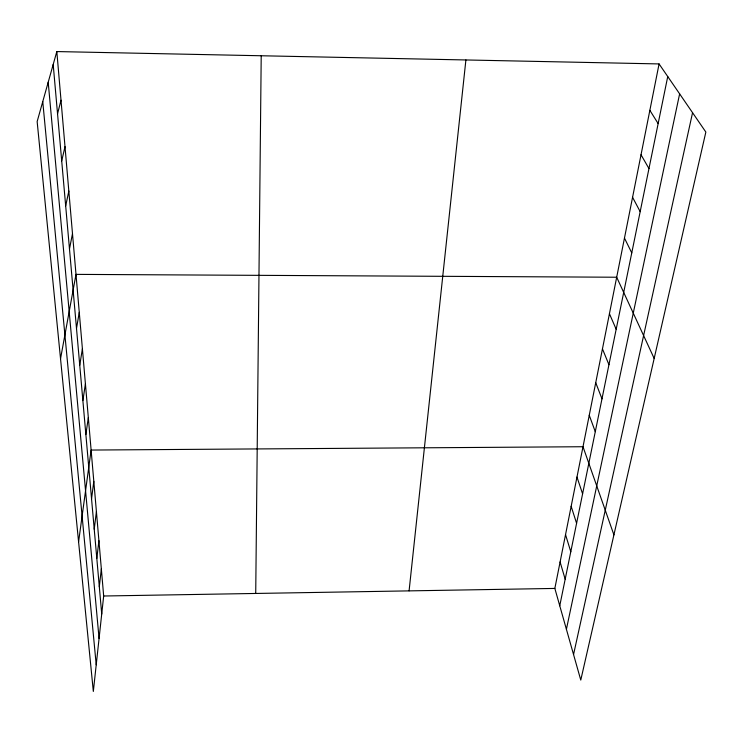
<?xml version="1.0" encoding="UTF-8"?>
<svg xmlns="http://www.w3.org/2000/svg" width="743" height="743" viewBox="0 0 743 743"><rect width="100%" height="100%" fill="white"/><g stroke="black" fill="none" stroke-linecap="round" stroke-linejoin="round"><path stroke-width="1.11" d="M255.722 593.453L261.211 55.762M409.087 590.88L465.898 59.96M56.821 51.564L103.676 596.007L93.33 691.436L37.15 121.564L56.821 51.564L659.078 63.926L705.85 132.059L580.775 680.068L554.845 588.428L659.078 63.926M99.311 586.747L101.345 568.822M96.813 558.476L98.921 540.69M94.231 529.183L96.414 511.555M91.547 498.813L93.813 481.362M78.582 541.87L91.12 450.054L583.004 446.729L613.913 534.886M85.872 434.581L88.324 417.566M82.872 400.579L85.417 383.834M79.752 365.222L82.399 348.773M76.501 328.434L79.269 312.32M60.536 358.767L76 274.381L616.69 277.232L654.174 358.47M69.48 248.933L72.498 233.636M559.758 605.786L667.743 76.548M566.407 629.293L679.631 93.859M65.681 205.913L68.83 191.109M573.55 654.527L692.56 112.704M61.706 160.925L65.013 146.677M57.545 113.837L61.01 100.212M103.676 596.007L554.845 588.428M649.856 110.335L658.149 123.598M641.023 154.758L648.964 168.577M632.572 197.304L640.178 211.634M624.464 238.094L631.764 252.88M609.436 313.741L616.179 329.279M602.452 348.876L608.944 364.72M595.728 382.701L601.988 398.833M589.255 415.3L595.282 431.674M576.977 477.062L582.596 493.854M571.163 506.345L576.587 523.304M565.534 534.635L570.782 551.743M560.101 561.977L565.182 579.224M42.76 101.615L96.218 664.79M48.202 82.241L99.07 638.497M53.19 64.492L101.726 614.043"/></g></svg>
